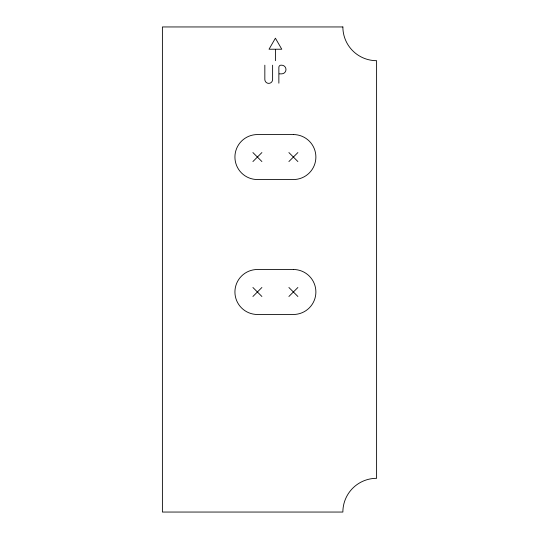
<?xml version="1.0" encoding="UTF-8"?>
<svg xmlns="http://www.w3.org/2000/svg" width="539" height="539" viewBox="0 0 539 539"><rect width="100%" height="100%" fill="white"/><g stroke="black" fill="none" stroke-linecap="round" stroke-linejoin="round"><path stroke-width="0.81" d="M252.912 161.552L261.907 152.557M288.897 161.552L297.892 152.557M252.912 296.49L261.907 287.489M288.897 296.49L297.892 287.489M274.951 49.224L269.035 49.224L275.402 38.195L281.776 49.224L275.402 49.224L275.402 60.685M279.317 73.856L281.634 73.856A4.332 4.332 0 0 0 285.973 69.518A4.332 4.332 0 0 0 281.634 65.185L280.974 65.185A2.109 2.109 0 0 0 278.865 67.287L278.865 83.174M288.897 152.557L297.892 161.552M252.912 152.557L261.907 161.552M288.897 287.489L297.892 296.49M252.912 287.489L261.907 296.49M272.619 65.185L272.619 79.482A3.888 3.888 0 0 1 268.725 83.37A3.888 3.888 0 0 1 264.838 79.482L264.838 65.185M342.871 26.95L162.394 26.95L162.394 512.05L342.871 512.05A33.735 33.735 0 0 1 376.606 478.315L376.606 60.685A33.735 33.735 0 0 1 342.871 26.95M293.398 134.561L257.413 134.561A22.49 22.49 0 0 0 234.923 157.051A22.49 22.49 0 0 0 257.413 179.541L293.398 179.541A22.49 22.49 0 0 0 315.888 157.051A22.49 22.49 0 0 0 293.398 134.561M293.398 269.5L257.413 269.5A22.49 22.49 0 0 0 234.923 291.99A22.49 22.49 0 0 0 257.413 314.48L293.398 314.48A22.49 22.49 0 0 0 315.888 291.99A22.49 22.49 0 0 0 293.398 269.5"/></g></svg>
